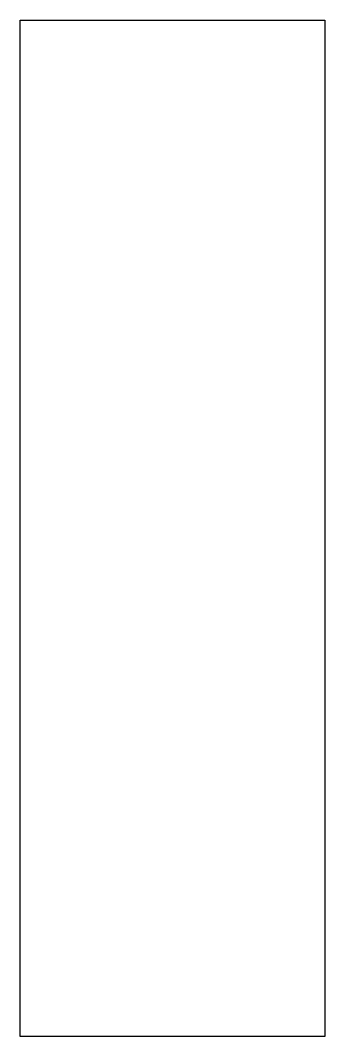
# Model space of a CAD drawing. Extents: x 0 to 18, y -60 to 0.
import ezdxf

# ---------------------------------------------------------------- set-up
doc = ezdxf.new("R2010")
doc.units = 0
doc.layers.add('LAYER_1', color=7, linetype='CONTINUOUS')

msp = doc.modelspace()

# ---------------------------------------------------------------- linework, layer by layer
at = {"layer": 'LAYER_1', "color": 250}
msp.add_lwpolyline([(17.999, -60), (8.999, -60), (0, -60), (0, -30), (0, 0), (8.999, 0), (17.999, 0), (17.999, -30), (17.999, -60), (17.999, -60)], dxfattribs=at)

doc.saveas('drawing.dxf')
